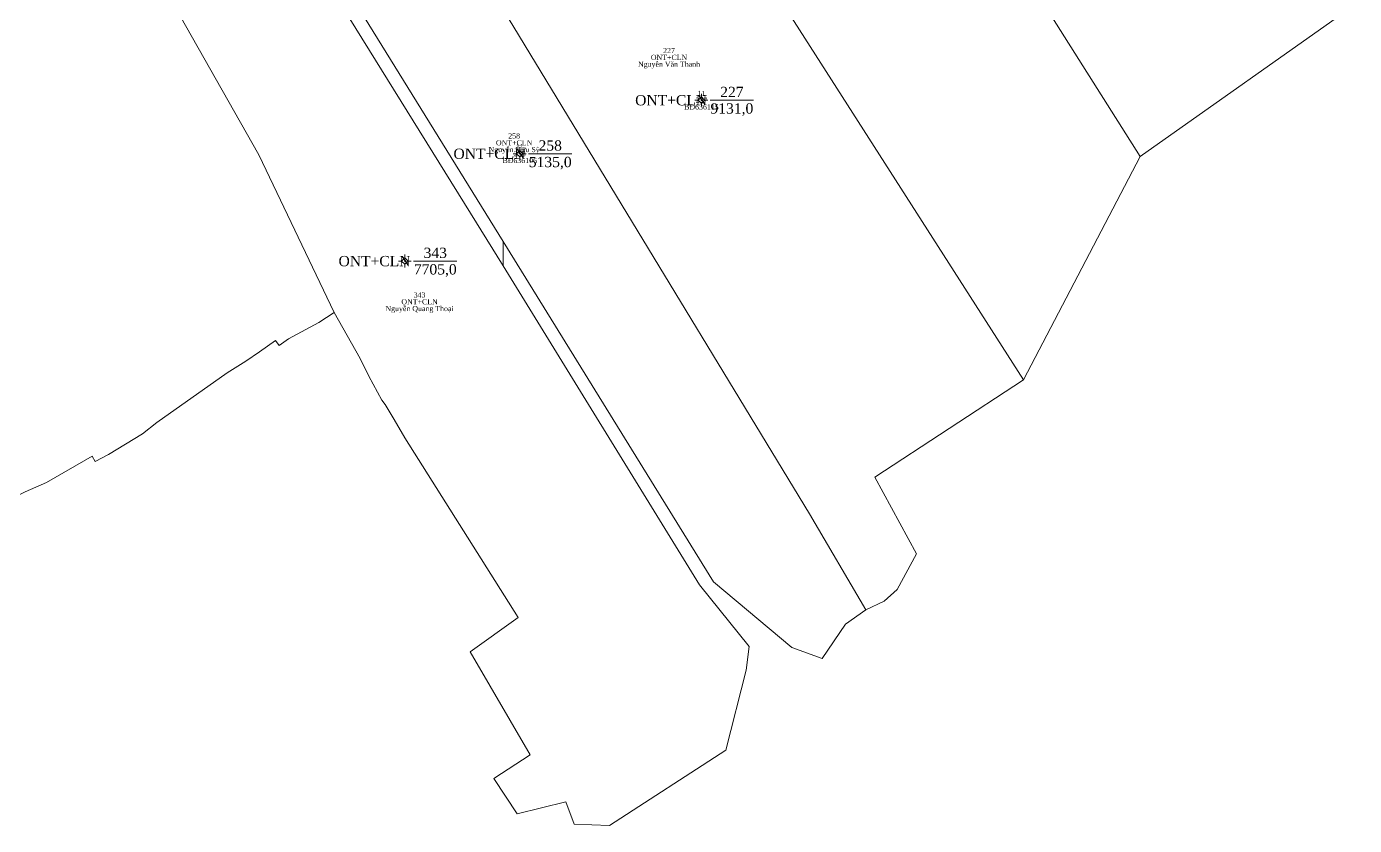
# Model space of a CAD drawing. Header units: metres. Extents: x 543340 to 549474, y 1840490 to 1845220.
# Drawn here: x 547907.6 to 548165.2, y 1841924.7 to 1842079.7 of the extents above; entities that cross this region are included whole.
import ezdxf
from ezdxf.enums import TextEntityAlignment as Align

# ---------------------------------------------------------------- set-up
doc = ezdxf.new("R2010")
doc.units = ezdxf.units.M
doc.header["$MEASUREMENT"] = 0
for name, color, linetype, lineweight in [('Level 10', 7, 'Continuous', 0), ('Level 11', 7, 'Continuous', 0), ('Level 13', 7, 'Continuous', 0), ('Level 15', 7, 'Continuous', 0), ('Level 19', 7, 'Continuous', 0), ('Level 2', 7, 'Continuous', 0), ('Level 4', 7, 'Continuous', 0)]:
    doc.layers.add(name, color=color, linetype=linetype, lineweight=lineweight)
doc.styles.add('Style-Times New Roman', font='times.ttf')

# ---------------------------------------------------------------- blocks, each defined once
blk = doc.blocks.new('CENTRD')
at = {"layer": 'Level 11', "linetype": 'Continuous', "lineweight": 0}
h = blk.add_hatch(color=1, dxfattribs=at)
edge = h.paths.add_edge_path()
edge.add_arc((0, 0), 1.5, 0, 360)
at = {"layer": 'Level 11', "color": 1, "linetype": 'Continuous', "lineweight": 0}
for p, q in [((-6.25, 0), (-12.5, 0)), ((0, 6.25), (-6.25, 0)), ((-6.25, 0), (0, -6.25)), ((0, 12.5), (0, 6.25)), ((6.25, 0), (0, 6.25)), ((0, -6.25), (6.25, 0)), ((12.5, 0), (6.25, 0)), ((0, -6.25), (0, -12.5))]:
    blk.add_line(p, q, dxfattribs=at)
blk = doc.blocks.new('N_THUA_160')
at = {"layer": 'Level 13', "color": 1, "linetype": 'Continuous', "lineweight": 0}
blk.add_line((1.7, 0), (10.11, 0), dxfattribs=at)
at = {"layer": 'Level 13', "color": 5, "linetype": 'Continuous', "lineweight": 0, "style": 'Style-Times New Roman'}
blk.add_text('343', height=2, dxfattribs=at).set_placement((5.91, 1.6), align=Align.MIDDLE_CENTER)
at = {"layer": 'Level 2', "color": 3, "linetype": 'Continuous', "lineweight": 0, "style": 'Style-Times New Roman'}
blk.add_text('ONT+CLN', height=2, dxfattribs=at).set_placement((1.1, 0), align=Align.MIDDLE_RIGHT)
at = {"layer": 'Level 4', "color": 1, "linetype": 'Continuous', "lineweight": 0, "style": 'Style-Times New Roman'}
blk.add_text('7705,0', height=2, dxfattribs=at).set_placement((5.91, -1.6), align=Align.MIDDLE_CENTER)
blk = doc.blocks.new('N_THUA_187')
at = {"layer": 'Level 13', "color": 1, "linetype": 'Continuous', "lineweight": 0}
blk.add_line((1.7, 0), (10.11, 0), dxfattribs=at)
at = {"layer": 'Level 13', "color": 5, "linetype": 'Continuous', "lineweight": 0, "style": 'Style-Times New Roman'}
blk.add_text('227', height=2, dxfattribs=at).set_placement((5.91, 1.6), align=Align.MIDDLE_CENTER)
at = {"layer": 'Level 2', "color": 3, "linetype": 'Continuous', "lineweight": 0, "style": 'Style-Times New Roman'}
blk.add_text('ONT+CLN', height=2, dxfattribs=at).set_placement((1.1, 0), align=Align.MIDDLE_RIGHT)
at = {"layer": 'Level 4', "color": 1, "linetype": 'Continuous', "lineweight": 0, "style": 'Style-Times New Roman'}
blk.add_text('9131,0', height=2, dxfattribs=at).set_placement((5.91, -1.6), align=Align.MIDDLE_CENTER)
blk = doc.blocks.new('N_THUA_192')
at = {"layer": 'Level 13', "color": 1, "linetype": 'Continuous', "lineweight": 0}
blk.add_line((1.7, 0), (10.11, 0), dxfattribs=at)
at = {"layer": 'Level 13', "color": 5, "linetype": 'Continuous', "lineweight": 0, "style": 'Style-Times New Roman'}
blk.add_text('258', height=2, dxfattribs=at).set_placement((5.91, 1.6), align=Align.MIDDLE_CENTER)
at = {"layer": 'Level 2', "color": 3, "linetype": 'Continuous', "lineweight": 0, "style": 'Style-Times New Roman'}
blk.add_text('ONT+CLN', height=2, dxfattribs=at).set_placement((1.1, 0), align=Align.MIDDLE_RIGHT)
at = {"layer": 'Level 4', "color": 1, "linetype": 'Continuous', "lineweight": 0, "style": 'Style-Times New Roman'}
blk.add_text('5135,0', height=2, dxfattribs=at).set_placement((5.91, -1.6), align=Align.MIDDLE_CENTER)

msp = doc.modelspace()

# ---------------------------------------------------------------- linework, layer by layer
at = {"layer": 'Level 10', "color": 7, "lineweight": 0}
for p, q in [((548123.62, 1842054.52), (548165.17, 1842083.88)), ((548100.99, 1842011.15), (548123.62, 1842054.52)), ((548000, 1842033.26), (548000, 1842038))]:
    msp.add_line(p, q, dxfattribs=at)
at = {"layer": 'Level 10', "color": 7, "lineweight": 0, "flags": 128}
for points in [[(548041.55, 1842183.88), (548052.79, 1842166.62), (548058.55, 1842157.5), (548123.62, 1842054.52)], [(548002.98, 1842164.35), (548018.17, 1842140.61), (548100.99, 1842011.15)], [(547957.54, 1842153.02), (547940.64, 1842147.74), (547934.68, 1842144.5), (547937.14, 1842139.7), (547949.58, 1842119.57), (548000, 1842038)], [(547957.54, 1842153.02), (547973.95, 1842125.99), (548059.44, 1841985.17), (548070.4, 1841966.51)], [(547908.58, 1842133.82), (547914.78, 1842136.47), (547931.81, 1842143.74), (547934.88, 1842138.35), (547946.87, 1842119.01), (547993.69, 1842043.51), (548000, 1842033.26)], [(547908.58, 1842133.82), (547911.34, 1842127.82), (547952.61, 1842054.81), (547967.28, 1842024.23)], [(548000, 1842038), (548040.85, 1841971.99), (548056.05, 1841959.19), (548061.9, 1841957.06), (548066.44, 1841963.75), (548070.4, 1841966.51)], [(547844.39, 1842031.65), (547873.07, 1841973.57), (547903.19, 1841987.27), (547907.32, 1841989.42), (547911.46, 1841991.25), (547920.31, 1841996.37), (547920.88, 1841995.3), (547923.46, 1841996.69), (547930.05, 1842000.68), (547932.85, 1842002.88), (547946.5, 1842012.5), (547950.11, 1842014.77), (547952.74, 1842016.59), (547955.88, 1842018.79), (547956.58, 1842017.85), (547958.37, 1842019.14), (547964.25, 1842022.29), (547967.28, 1842024.23)], [(548000, 1842033.26), (548038.09, 1841971.41), (548047.77, 1841959.42), (548047.2, 1841954.81), (548043.2, 1841939.27), (548020.63, 1841924.68), (548013.83, 1841924.91), (548012.2, 1841929.28), (548002.76, 1841926.93), (547998.19, 1841933.8), (548005.26, 1841938.37), (547993.65, 1841958.37), (548002.94, 1841965.05), (547980.95, 1841999.9), (547978.91, 1842003.46), (547977.11, 1842006.39), (547976.48, 1842007.24), (547973.96, 1842011.86), (547972.26, 1842015.3), (547967.28, 1842024.23)], [(548070.4, 1841966.51), (548073.95, 1841968.22), (548076.48, 1841970.47), (548080.24, 1841977.38), (548072.13, 1841992.3), (548100.99, 1842011.15)]]:
    msp.add_lwpolyline(points, dxfattribs=at)

# ---------------------------------------------------------------- block references
at = {"layer": 'Level 11', "color": 1, "linetype": 'Continuous', "lineweight": 0, "xscale": 0.1, "yscale": 0.1, "zscale": 0.1}
for p in [(548038.49, 1842065.43), (548003.25, 1842055.04), (547980.95, 1842034.21)]:
    msp.add_blockref('CENTRD', p, dxfattribs=at)
at = {"layer": 'Level 2', "color": 3, "linetype": 'Continuous', "lineweight": 0}
for name, p in [('N_THUA_187', (548038.49, 1842065.43)), ('N_THUA_192', (548003.25, 1842055.04)), ('N_THUA_160', (547980.95, 1842034.21))]:
    msp.add_blockref(name, p, dxfattribs=at)

# ---------------------------------------------------------------- texts
at = {"layer": 'Level 15', "color": 1, "linetype": 'Continuous', "lineweight": 0, "char_height": 1, "attachment_point": 5, "line_spacing_factor": 0.790495, "style": 'Style-Times New Roman'}
for s, insert in [('227\\PONT+CLN\\PNguyễn Văn Thanh', (548032.21, 1842073.58)), ('258\\PONT+CLN\\PNguyễn Hữu Sỹ', (548002.16, 1842057.01)), ('343\\PONT+CLN\\PNguyễn Quang Thoại', (547983.81, 1842026.15))]:
    msp.add_mtext(s, dxfattribs=dict(at, insert=insert))
at = {"layer": 'Level 19', "color": 2, "linetype": 'Continuous', "lineweight": 0, "char_height": 1, "attachment_point": 5, "line_spacing_factor": 0.790495, "style": 'Style-Times New Roman'}
for s, insert in [('11\\P227\\PBĐ636115', (548038.49, 1842065.43)), ('11\\P227\\PBĐ636115', (548038.49, 1842065.43)), ('11\\P258\\PBĐ636106', (548003.25, 1842055.04)), ('11\\P258\\PBĐ636106', (548003.25, 1842055.04))]:
    msp.add_mtext(s, dxfattribs=dict(at, insert=insert))

doc.saveas('drawing.dxf')
